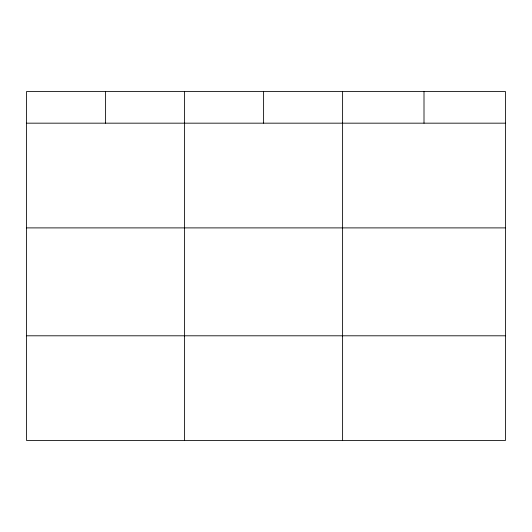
<?xml version="1.0" encoding="UTF-8"?>
<svg xmlns="http://www.w3.org/2000/svg" width="532" height="532" viewBox="0 0 532 532"><rect width="100%" height="100%" fill="white"/><g stroke="black" fill="none" stroke-linecap="round" stroke-linejoin="round"><path stroke-width="0.8" d="M505.4 227.895L505.4 91.471L26.6 91.471L26.6 440.529L505.4 440.529L505.4 227.895L26.6 227.895M26.6 123.171L505.4 123.171M26.6 335.798L505.4 335.798M424.004 91.471L424.004 123.171M342.608 91.471L342.608 440.529M263.606 91.471L263.606 123.171M184.604 91.471L184.604 440.529M105.602 91.471L105.602 123.171"/></g></svg>
